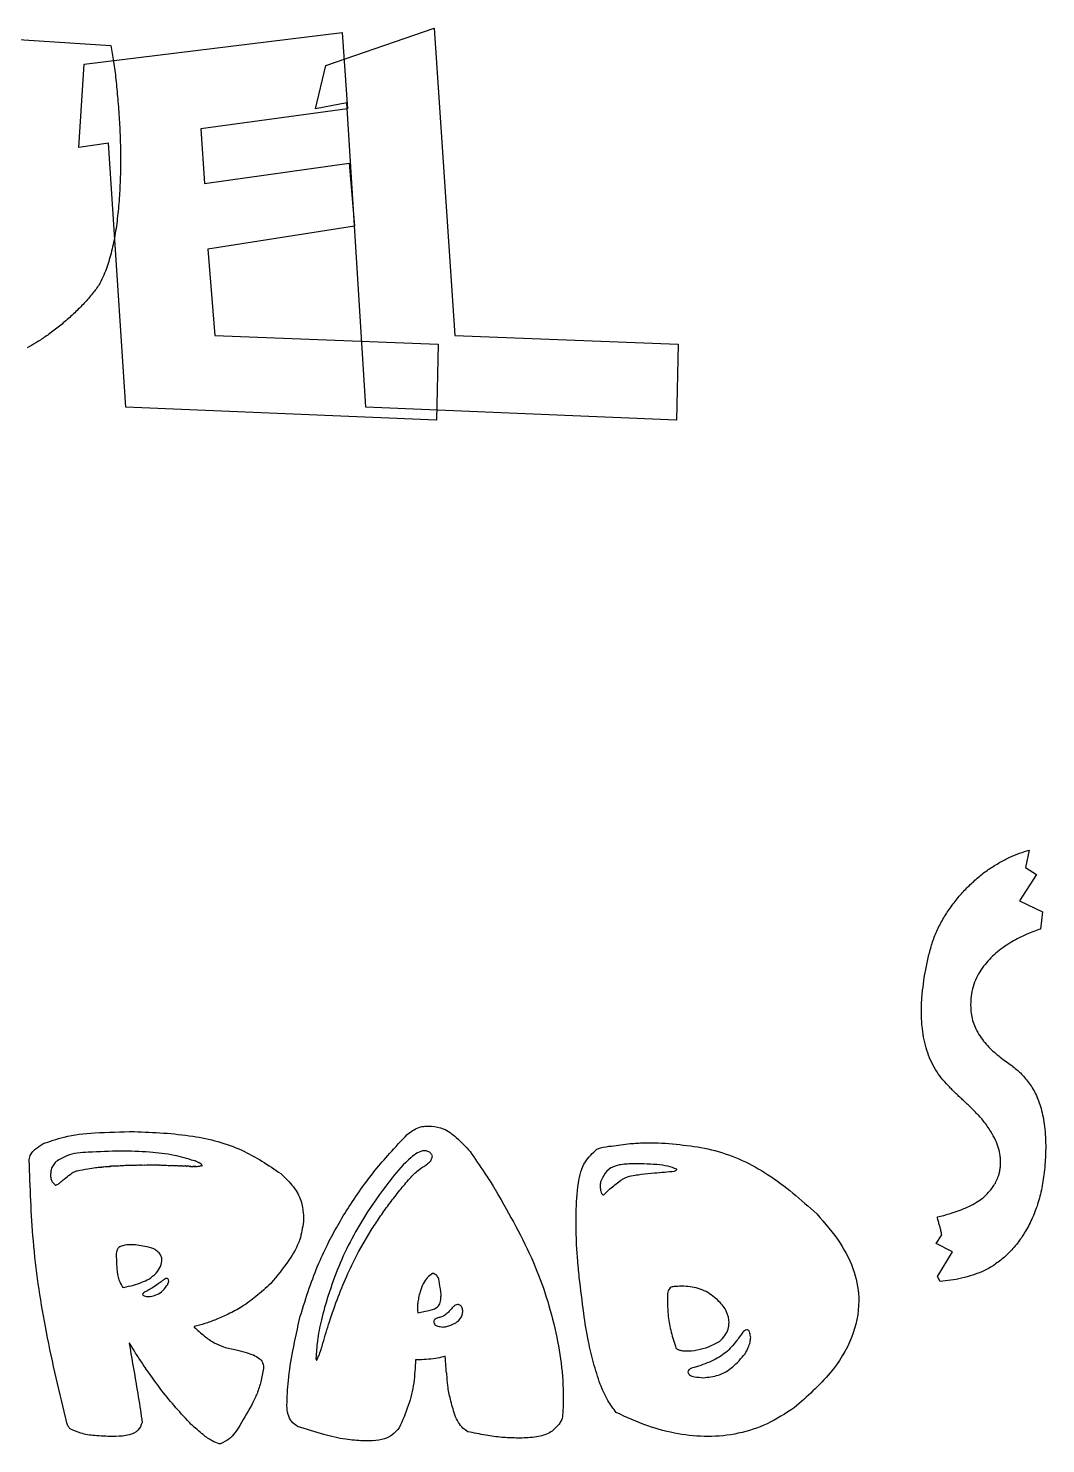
# Model space of a CAD drawing. Extents: x 2 to 748, y 2 to 398.
# Drawn here: x 546.6 to 610.7, y 202.2 to 291.4 of the extents above; entities that cross this region are included whole.
import ezdxf

# ---------------------------------------------------------------- set-up
doc = ezdxf.new("R2010")
doc.units = 0
doc.layers.add('Capa_1', color=7, linetype='CONTINUOUS')

msp = doc.modelspace()

# ---------------------------------------------------------------- linework, layer by layer
at = {"layer": 'Capa_1', "color": 7}
for p, q in [((550.077987, 289.179933), (566.345839, 291.180129)), ((565.325741, 289.091527), (572.144258, 291.445347)), ((566.345839, 291.180129), (566.681383, 286.373029)), ((572.144258, 291.445347), (573.459651, 272.073291)), ((544.628549, 290.815451), (551.769203, 290.36237)), ((549.742444, 283.930802), (550.077987, 289.179933)), ((564.668029, 286.373029), (565.325741, 289.091527)), ((566.641135, 286.737706), (564.668029, 286.373029)), ((567.849128, 267.542462), (566.641135, 286.737706)), ((566.681383, 286.373029), (557.446848, 285.113239)), ((557.446848, 285.113239), (557.661617, 281.665388)), ((551.621555, 284.207071), (549.742444, 283.930802)), ((552.708775, 267.542462), (551.621555, 284.207071)), ((557.661617, 281.665388), (566.788751, 282.936228)), ((566.788751, 282.936228), (567.124326, 278.95794)), ((567.124326, 278.95794), (557.889791, 277.510284)), ((557.889791, 277.510284), (558.319298, 272.073291)), ((558.319298, 272.073291), (572.399275, 271.531801)), ((558.319298, 272.073291), (558.319298, 272.073291)), ((572.399275, 271.531801), (572.291906, 266.735753)), ((573.459651, 272.073291), (587.539628, 271.531801)), ((573.459651, 272.073291), (573.459651, 272.073291)), ((587.539628, 271.531801), (587.432259, 266.735753)), ((572.291906, 266.735753), (552.708775, 267.542462)), ((587.432259, 266.735753), (567.849128, 267.542462)), ((609.680644, 239.5971), (609.445704, 238.508003)), ((609.445704, 238.508003), (610.150544, 238.075564)), ((610.150544, 238.075564), (609.068097, 236.409884)), ((609.068097, 236.409884), (610.51136, 235.721191)), ((610.51136, 235.721191), (610.385504, 234.63209)), ((602.925854, 228.513918), (602.925833, 228.513918)), ((553.242235, 221.855221), (553.242263, 221.855218)), ((571.670933, 222.20481), (571.991952, 222.20481)), ((571.670933, 222.204807), (571.670933, 222.20481)), ((585.743236, 221.150207), (586.287775, 221.150207)), ((585.743236, 221.150207), (585.743236, 221.150207)), ((546.621689, 220.03734), (546.621689, 220.08978)), ((551.654526, 219.658615), (551.67748, 219.658615)), ((551.67748, 219.658615), (551.72907, 219.687745)), ((551.780688, 219.687745), (551.780688, 219.658615)), ((551.780688, 219.658615), (551.82654, 219.687745)), ((552.772324, 219.734358), (552.772324, 219.711055)), ((552.772324, 219.711055), (552.818176, 219.734358)), ((552.818176, 219.734358), (553.339817, 219.734358)), ((553.368453, 219.763489), (553.414333, 219.734358)), ((553.44297, 219.763489), (553.488849, 219.734358)), ((553.488849, 219.734358), (553.54044, 219.763489)), ((553.54044, 219.763489), (553.54044, 219.734358)), ((553.54044, 219.734358), (553.59203, 219.763489)), ((553.614984, 219.734358), (553.666574, 219.763489)), ((553.74109, 219.734358), (553.861458, 219.763489)), ((553.884412, 219.734358), (554.010518, 219.763489)), ((554.010518, 219.763489), (554.70409, 219.763489)), ((554.732754, 219.734358), (554.778606, 219.763489)), ((554.881787, 219.734358), (554.881787, 219.763489)), ((554.881787, 219.763489), (554.927638, 219.734358)), ((554.927638, 219.734358), (555.053745, 219.734358)), ((555.598312, 219.711055), (555.598312, 219.734358)), ((555.598312, 219.734358), (555.649902, 219.711055)), ((555.649902, 219.711055), (555.896376, 219.711055)), ((556.217395, 219.687751), (556.217395, 219.711055)), ((556.217395, 219.711055), (556.268985, 219.687751)), ((556.268985, 219.687751), (556.366427, 219.687751)), ((556.538386, 219.658617), (556.589976, 219.687748)), ((556.589976, 219.687748), (556.687418, 219.687748)), ((556.687418, 219.687748), (556.739008, 219.658617)), ((556.739008, 219.658617), (556.739008, 219.687748)), ((556.739008, 219.687748), (556.790598, 219.658617)), ((556.790598, 219.658617), (556.962557, 219.658617)), ((556.985511, 219.687748), (557.037101, 219.658617)), ((557.014147, 220.037343), (557.014147, 220.014039)), ((557.037101, 219.658617), (557.060055, 219.658617)), ((557.088691, 219.687748), (557.134571, 219.658617)), ((585.370627, 219.8101), (584.453507, 219.8101)), ((547.963176, 219.180847), (547.963008, 219.180839)), ((547.963008, 219.180839), (547.963008, 219.081785)), ((587.451397, 219.460511), (587.451397, 219.483814)), ((582.619239, 218.376772), (582.619239, 218.376775)), ((582.791197, 217.869868), (582.842788, 217.869868)), ((563.903953, 216.611334), (563.903953, 216.180171)), ((581.105962, 215.801446), (581.105962, 216.710385)), ((567.377632, 214.269067), (568.248928, 215.731529)), ((603.823695, 214.788068), (604.167719, 215.348634)), ((604.839017, 214.259533), (603.823695, 214.788068)), ((552.101595, 214.164192), (552.101595, 214.16419)), ((603.907592, 212.721985), (604.839017, 214.259533)), ((604.067031, 212.40166), (603.907592, 212.721985)), ((553.763904, 211.600513), (553.763904, 211.600513)), ((587.778126, 212.101595), (587.726536, 212.101595)), ((571.09773, 210.738187), (571.09773, 210.586696)), ((571.09773, 210.738184), (571.09773, 210.738187)), ((586.860978, 211.291707), (586.860978, 211.16935)), ((586.860978, 211.291707), (586.860978, 211.291707)), ((571.09773, 210.586696), (571.126394, 210.411901)), ((572.123769, 209.852551), (572.123769, 209.829248)), ((572.123769, 209.852551), (572.123769, 209.852551)), ((557.013979, 209.5554), (557.013979, 209.526266)), ((591.916684, 209.351472), (591.865094, 209.351472)), ((552.944198, 208.518277), (552.921244, 208.518277)), ((552.921244, 208.518277), (552.921244, 208.494973)), ((564.700733, 207.539418), (564.723687, 207.434541)), ((564.700761, 207.539418), (564.700733, 207.539418)), ((564.723687, 207.434541), (564.752351, 207.434541)), ((571.195172, 207.463672), (570.977362, 207.463672)), ((588.150707, 206.682917), (588.150707, 206.682917)), ((562.866465, 204.562058), (562.866465, 204.585361)), ((552.078641, 202.621823), (551.855092, 202.621823)), ((558.670578, 202.16735), (558.596034, 202.16735)), ((568.071204, 202.342148), (567.675669, 202.342148)), ((577.695378, 202.522769), (577.322797, 202.522769))]:
    msp.add_line(p, q, dxfattribs=at)
for points, knots in [([(551.769203, 290.36237), (551.827424, 290.024689), (551.950003, 289.31373), (552.089878, 288.18526), (552.161336, 287.394434), (552.19871, 286.980823)], [0, 0, 0, 0, 1.027882, 2.16412, 3.409991, 3.409991, 3.409991, 3.409991]), ([(552.19871, 286.980823), (552.233739, 286.549613), (552.303601, 285.689593), (552.359643, 284.399566), (552.380743, 283.077429), (552.356729, 281.741208), (552.276417, 280.410263), (552.147023, 279.146239), (551.954265, 277.963457), (551.694298, 276.87324), (551.445917, 276.199392), (551.32626, 275.874767)], [0, 0, 0, 0, 1.297797, 2.588368, 3.872863, 5.264296, 6.596512, 7.87198, 9.074326, 10.190081, 11.227245, 11.227245, 11.227245, 11.227245]), ([(551.32626, 275.874767), (551.243961, 275.699816), (551.064318, 275.31793), (550.661417, 274.755935), (550.334619, 274.384252), (550.158545, 274.183995)], [0, 0, 0, 0, 0.579074, 1.264013, 2.064145, 2.064145, 2.064145, 2.064145]), ([(550.158545, 274.183995), (549.961542, 273.978612), (549.567586, 273.567899), (548.933918, 272.994054), (548.283108, 272.46453), (547.646495, 271.997427), (547.058642, 271.60332), (546.672776, 271.395761), (546.494255, 271.299734)], [0, 0, 0, 0, 0.853557, 1.706894, 2.562655, 3.369469, 4.075431, 4.683253, 4.683253, 4.683253, 4.683253]), ([(607.817835, 238.828323), (608.029081, 238.943609), (608.436921, 239.166183), (609.060176, 239.427987), (609.478511, 239.542007), (609.680644, 239.5971)], [0, 0, 0, 0, 0.721802, 1.393539, 2.021568, 2.021568, 2.021568, 2.021568]), ([(605.963402, 237.434919), (606.159722, 237.615594), (606.545742, 237.970852), (607.165766, 238.439137), (607.60251, 238.699807), (607.817835, 238.828323)], [0, 0, 0, 0, 0.800174, 1.573371, 2.325285, 2.325285, 2.325285, 2.325285]), ([(603.412505, 233.222669), (603.489327, 233.489838), (603.642832, 234.023693), (603.9791, 234.790465), (604.393216, 235.521672), (604.869744, 236.210715), (605.387782, 236.857308), (605.772746, 237.243603), (605.963402, 237.434919)], [0, 0, 0, 0, 0.833235, 1.664962, 2.504471, 3.35081, 4.176089, 4.985862, 4.985862, 4.985862, 4.985862]), ([(609.051326, 234.071524), (608.892267, 233.989305), (608.572539, 233.824033), (608.116834, 233.526646), (607.676431, 233.195945), (607.263104, 232.820449), (606.884444, 232.397348), (606.668394, 232.083862), (606.559158, 231.925361)], [0, 0, 0, 0, 0.536854, 1.079147, 1.630128, 2.187635, 2.751867, 3.328895, 3.328895, 3.328895, 3.328895]), ([(610.385504, 234.63209), (610.245986, 234.584463), (609.954257, 234.484876), (609.509483, 234.295818), (609.208192, 234.148319), (609.051326, 234.071524)], [0, 0, 0, 0, 0.442163, 0.924549, 1.44849, 1.44849, 1.44849, 1.44849]), ([(602.959396, 230.772195), (602.992105, 231.038928), (603.058522, 231.580538), (603.210953, 232.398463), (603.344618, 232.945061), (603.412505, 233.222669)], [0, 0, 0, 0, 0.806067, 1.636738, 2.494015, 2.494015, 2.494015, 2.494015]), ([(606.559158, 231.925361), (606.462789, 231.756803), (606.268536, 231.417034), (606.088354, 230.84548), (606.01479, 230.401996), (605.995496, 230.104951), (605.989859, 229.966098), (605.986196, 229.70594), (606.007073, 229.335586), (606.097045, 228.870588), (606.26723, 228.418803), (606.504423, 227.983461), (606.789808, 227.55525), (607.017428, 227.307094), (607.129808, 227.184575)], [0, 0, 0, 0, 0.581039, 1.171218, 1.786045, 1.925164, 2.064083, 2.202902, 2.705684, 3.173999, 3.617927, 4.148041, 4.658807, 5.156894, 5.156894, 5.156894, 5.156894]), ([(602.925833, 228.513918), (602.917394, 228.621243), (602.900437, 228.836897), (602.887092, 229.162746), (602.881703, 229.521173), (602.88977, 229.913565), (602.9143, 230.34106), (602.944267, 230.627555), (602.959396, 230.772195)], [0, 0, 0, 0, 0.322946, 0.648909, 0.978162, 1.398224, 1.826062, 2.2623, 2.2623, 2.2623, 2.2623]), ([(603.395754, 226.511899), (603.319442, 226.722327), (603.165187, 227.147684), (603.009109, 227.819416), (602.953878, 228.280145), (602.925854, 228.513918)], [0, 0, 0, 0, 0.67112, 1.356595, 2.062657, 2.062657, 2.062657, 2.062657]), ([(607.129808, 227.184575), (607.247457, 227.073666), (607.480123, 226.854329), (607.844037, 226.549138), (608.095963, 226.363512), (608.22063, 226.271654)], [0, 0, 0, 0, 0.485004, 0.959149, 1.423638, 1.423638, 1.423638, 1.423638]), ([(604.461409, 224.862233), (604.315645, 225.026594), (604.024964, 225.35436), (603.666102, 225.910193), (603.486173, 226.310655), (603.395754, 226.511899)], [0, 0, 0, 0, 0.658476, 1.31312, 1.974427, 1.974427, 1.974427, 1.974427]), ([(608.22063, 226.271654), (608.339659, 226.186502), (608.563919, 226.026069), (608.87053, 225.787173), (609.051175, 225.625968), (609.135263, 225.55093)], [0, 0, 0, 0, 0.439058, 0.827215, 1.165247, 1.165247, 1.165247, 1.165247]), ([(609.135263, 225.55093), (609.222489, 225.457887), (609.400883, 225.267595), (609.646903, 224.950787), (609.796912, 224.722706), (609.873686, 224.605974)], [0, 0, 0, 0, 0.382465, 0.782217, 1.201293, 1.201293, 1.201293, 1.201293]), ([(605.191437, 224.125491), (605.111903, 224.202315), (604.94948, 224.359204), (604.706251, 224.604996), (604.544103, 224.775352), (604.461409, 224.862233)], [0, 0, 0, 0, 0.331727, 0.677451, 1.037279, 1.037279, 1.037279, 1.037279]), ([(605.887901, 223.484842), (605.811194, 223.556087), (605.657445, 223.698887), (605.425284, 223.912435), (605.269499, 224.05437), (605.191437, 224.125491)], [0, 0, 0, 0, 0.314068, 0.629503, 0.94631, 0.94631, 0.94631, 0.94631]), ([(609.873686, 224.605974), (609.948083, 224.481165), (610.102802, 224.221604), (610.285446, 223.784682), (610.37889, 223.471565), (610.427504, 223.308667)], [0, 0, 0, 0, 0.435499, 0.905691, 1.415574, 1.415574, 1.415574, 1.415574]), ([(607.255643, 218.183495), (607.325547, 218.272996), (607.467845, 218.455185), (607.633315, 218.770161), (607.754434, 219.076181), (607.830165, 219.369983), (607.868491, 219.643865), (607.87858, 219.875788), (607.874681, 220.060466), (607.866098, 220.194037), (607.840915, 220.445058), (607.761382, 220.827913), (607.557775, 221.338485), (607.30264, 221.799414), (607.044384, 222.195987), (606.816204, 222.50763), (606.582315, 222.777641), (606.347956, 223.021078), (606.119291, 223.256704), (605.964631, 223.409191), (605.887901, 223.484842)], [0, 0, 0, 0, 0.340091, 0.692291, 1.062715, 1.325429, 1.600504, 1.890868, 2.020808, 2.154541, 2.29228, 2.777595, 3.321254, 3.934814, 4.355241, 4.740578, 5.092511, 5.42595, 5.754254, 6.077501, 6.077501, 6.077501, 6.077501]), ([(610.427504, 223.308667), (610.473096, 223.128965), (610.568312, 222.753671), (610.655647, 222.152984), (610.697481, 221.669102), (610.714421, 221.31977), (610.719942, 221.122198), (610.722807, 220.80417), (610.711917, 220.352331), (610.675702, 219.753959), (610.63378, 219.341866), (610.612069, 219.128447)], [0, 0, 0, 0, 0.555865, 1.160884, 1.818232, 2.012428, 2.210039, 2.41114, 2.966499, 3.56554, 4.209048, 4.209048, 4.209048, 4.209048]), ([(547.464293, 221.074463), (547.908708, 221.235067), (548.964241, 221.616517), (550.925634, 221.809341), (552.407367, 221.838686), (553.242235, 221.855221)], [0, 0, 0, 0, 1.413335, 3.356819, 5.865152, 5.865152, 5.865152, 5.865152]), ([(553.242263, 221.855218), (554.47706, 221.804205), (556.780426, 221.709047), (559.997582, 220.876878), (561.692409, 219.741186), (562.493856, 219.204142)], [0, 0, 0, 0, 3.707018, 6.914997, 9.792865, 9.792865, 9.792865, 9.792865]), ([(567.750185, 218.528262), (567.975496, 218.826842), (568.478604, 219.493555), (569.390039, 220.536561), (570.080463, 221.27384), (570.455749, 221.674593)], [0, 0, 0, 0, 1.12187, 2.505081, 4.15229, 4.15229, 4.15229, 4.15229]), ([(570.455749, 221.674593), (570.595646, 221.777735), (570.854062, 221.968257), (571.267238, 222.163799), (571.542796, 222.191791), (571.670933, 222.204807)], [0, 0, 0, 0, 0.521658, 0.963599, 1.347731, 1.347731, 1.347731, 1.347731]), ([(571.991952, 222.20481), (572.24473, 222.16176), (572.820854, 222.063642), (573.639942, 221.444524), (574.140242, 220.898659), (574.422349, 220.59086)], [0, 0, 0, 0, 0.760254, 1.732745, 2.990099, 2.990099, 2.990099, 2.990099]), ([(546.621689, 220.08978), (546.644038, 220.202152), (546.694984, 220.458321), (547.025057, 220.789678), (547.304725, 220.971005), (547.464293, 221.074463)], [0, 0, 0, 0, 0.337586, 0.769581, 1.343539, 1.343539, 1.343539, 1.343539]), ([(557.014147, 220.014039), (556.59603, 220.137897), (555.678769, 220.409615), (554.117306, 220.579458), (552.304877, 220.647459), (550.576511, 220.562669), (549.143446, 220.477391), (548.528257, 220.097984), (548.307121, 219.961602)], [0, 0, 0, 0, 1.305832, 2.864722, 4.695765, 6.731329, 8.10556, 8.87676, 8.87676, 8.87676, 8.87676]), ([(572.04357, 220.317012), (572.010809, 220.381758), (571.947656, 220.506566), (571.76083, 220.624297), (571.295678, 220.688682), (570.43103, 220.046281), (569.296464, 218.733277), (568.455813, 217.516841), (567.950836, 216.786131)], [0, 0, 0, 0, 0.214143, 0.412799, 0.634253, 1.584134, 3.34149, 5.985192, 5.985192, 5.985192, 5.985192]), ([(574.422349, 220.59086), (574.723558, 220.141291), (575.209094, 219.416606), (575.773914, 218.597352), (575.996324, 218.202923), (576.055994, 218.097102)], [0, 0, 0, 0, 1.623877, 2.617614, 2.981973, 2.981973, 2.981973, 2.981973]), ([(581.105962, 216.710385), (581.129727, 217.340156), (581.171137, 218.437495), (581.525675, 219.925992), (582.149237, 220.496072), (582.418617, 220.742348)], [0, 0, 0, 0, 1.903751, 3.317171, 4.39217, 4.39217, 4.39217, 4.39217]), ([(582.418617, 220.742348), (582.495391, 220.772061), (582.791981, 220.886847), (583.50297, 220.955552), (584.120164, 221.04314), (584.505097, 221.097767)], [0, 0, 0, 0, 0.246415, 0.951927, 2.121193, 2.121193, 2.121193, 2.121193]), ([(584.505097, 221.097767), (584.659614, 221.108064), (584.951521, 221.127518), (585.364337, 221.146126), (585.622633, 221.148908), (585.743236, 221.150207)], [0, 0, 0, 0, 0.46458, 0.877663, 1.23947, 1.23947, 1.23947, 1.23947]), ([(586.287775, 221.150207), (587.491083, 221.053517), (589.914421, 220.858794), (593.389906, 219.248829), (595.289038, 217.54945), (596.278819, 216.663774)], [0, 0, 0, 0, 3.600669, 7.251378, 11.224983, 11.224983, 11.224983, 11.224983]), ([(548.903054, 203.833743), (548.451613, 205.734436), (547.579951, 209.404371), (546.785982, 214.826915), (546.675169, 218.341287), (546.621689, 220.03734)], [0, 0, 0, 0, 5.859722, 11.314192, 16.401897, 16.401897, 16.401897, 16.401897]), ([(548.307121, 219.961602), (548.239408, 219.881283), (548.11048, 219.728353), (547.98639, 219.458468), (547.970811, 219.272152), (547.963176, 219.180847)], [0, 0, 0, 0, 0.314576, 0.598962, 0.872257, 0.872257, 0.872257, 0.872257]), ([(549.648244, 219.384767), (549.868648, 219.427728), (550.252841, 219.502615), (550.746732, 219.588205), (551.029426, 219.604932), (551.147599, 219.613007), (551.161043, 219.62079), (551.157926, 219.639488), (551.17491, 219.633556), (551.183452, 219.625002), (551.184113, 219.616601), (551.184475, 219.612002)], [0, 0, 0, 0, 0.673678, 1.174312, 1.50328, 1.519414, 1.531728, 1.545061, 1.558073, 1.568976, 1.582172, 1.582172, 1.582172, 1.582172]), ([(551.184475, 219.612002), (551.230629, 219.621444), (551.328232, 219.641414), (551.485664, 219.655817), (551.596334, 219.65765), (551.654526, 219.658615)], [0, 0, 0, 0, 0.14125, 0.298702, 0.47329, 0.47329, 0.47329, 0.47329]), ([(551.72907, 219.687745), (551.729399, 219.682117), (551.729976, 219.67224), (551.737835, 219.660998), (551.756837, 219.654217), (551.751918, 219.675835), (551.765214, 219.686313), (551.775236, 219.687241), (551.780688, 219.687745)], [0, 0, 0, 0, 0.016384, 0.028746, 0.041903, 0.058397, 0.07202, 0.08827, 0.08827, 0.08827, 0.08827]), ([(551.82654, 219.687745), (551.972811, 219.692741), (552.224229, 219.701326), (552.539743, 219.714143), (552.708448, 219.728807), (552.772324, 219.734358)], [0, 0, 0, 0, 0.439095, 0.75474, 0.947071, 0.947071, 0.947071, 0.947071]), ([(553.339817, 219.734358), (553.345375, 219.734734), (553.355593, 219.735425), (553.367451, 219.74757), (553.368099, 219.757855), (553.368453, 219.763489)], [0, 0, 0, 0, 0.016235, 0.029851, 0.046345, 0.046345, 0.046345, 0.046345]), ([(553.414333, 219.734358), (553.419891, 219.734734), (553.430109, 219.735425), (553.441967, 219.74757), (553.442615, 219.757855), (553.44297, 219.763489)], [0, 0, 0, 0, 0.016235, 0.029851, 0.046345, 0.046345, 0.046345, 0.046345]), ([(553.59203, 219.763489), (553.59658, 219.763002), (553.605405, 219.762056), (553.614353, 219.749543), (553.614755, 219.739871), (553.614984, 219.734358)], [0, 0, 0, 0, 0.013157, 0.025519, 0.041903, 0.041903, 0.041903, 0.041903]), ([(553.666574, 219.763489), (553.672795, 219.762646), (553.68786, 219.760604), (553.712676, 219.749635), (553.730791, 219.739896), (553.74109, 219.734358)], [0, 0, 0, 0, 0.018763, 0.045432, 0.080576, 0.080576, 0.080576, 0.080576]), ([(553.861458, 219.763489), (553.866008, 219.763002), (553.874833, 219.762056), (553.883781, 219.749543), (553.884183, 219.739871), (553.884412, 219.734358)], [0, 0, 0, 0, 0.013157, 0.025519, 0.041903, 0.041903, 0.041903, 0.041903]), ([(554.70409, 219.763489), (554.709652, 219.763114), (554.719878, 219.762424), (554.731749, 219.750282), (554.732399, 219.739993), (554.732754, 219.734358)], [0, 0, 0, 0, 0.01625, 0.029873, 0.046367, 0.046367, 0.046367, 0.046367]), ([(554.778606, 219.763489), (554.789026, 219.757664), (554.809869, 219.746011), (554.845139, 219.736175), (554.869422, 219.734971), (554.881787, 219.734358)], [0, 0, 0, 0, 0.035731, 0.071469, 0.108542, 0.108542, 0.108542, 0.108542]), ([(555.053745, 219.734358), (555.099399, 219.733712), (555.205614, 219.732207), (555.387147, 219.723625), (555.522957, 219.715541), (555.598312, 219.711055)], [0, 0, 0, 0, 0.13697, 0.318659, 0.545128, 0.545128, 0.545128, 0.545128]), ([(555.896376, 219.711055), (555.917408, 219.710459), (555.963412, 219.709157), (556.038013, 219.700771), (556.0913, 219.692301), (556.119925, 219.687751)], [0, 0, 0, 0, 0.063099, 0.138019, 0.224975, 0.224975, 0.224975, 0.224975]), ([(556.119925, 219.687751), (556.129657, 219.692596), (556.147442, 219.70145), (556.169327, 219.706311), (556.197692, 219.717853), (556.194665, 219.697622), (556.20492, 219.688798), (556.212999, 219.68812), (556.217395, 219.687751)], [0, 0, 0, 0, 0.031447, 0.057472, 0.07865, 0.091845, 0.102749, 0.115761, 0.115761, 0.115761, 0.115761]), ([(556.366427, 219.687751), (556.37856, 219.688225), (556.401825, 219.689135), (556.43508, 219.696675), (556.454468, 219.706359), (556.463869, 219.711055)], [0, 0, 0, 0, 0.036399, 0.069795, 0.101239, 0.101239, 0.101239, 0.101239]), ([(556.463869, 219.711055), (556.477622, 219.706176), (556.500771, 219.697964), (556.530779, 219.681912), (556.5362, 219.665311), (556.538386, 219.658617)], [0, 0, 0, 0, 0.044449, 0.074821, 0.09534, 0.09534, 0.09534, 0.09534]), ([(556.962557, 219.658617), (556.967106, 219.659105), (556.975931, 219.66005), (556.98488, 219.672564), (556.985282, 219.682236), (556.985511, 219.687748)], [0, 0, 0, 0, 0.013157, 0.025519, 0.041903, 0.041903, 0.041903, 0.041903]), ([(557.306529, 219.914986), (557.306282, 219.909429), (557.305848, 219.89968), (557.2971, 219.887647), (557.272347, 219.881952), (557.245242, 219.942597), (557.141168, 219.968305), (557.062599, 220.011008), (557.014147, 220.037343)], [0, 0, 0, 0, 0.016384, 0.028746, 0.041903, 0.084128, 0.18716, 0.352919, 0.352919, 0.352919, 0.352919]), ([(557.060055, 219.658617), (557.065612, 219.658993), (557.075831, 219.659684), (557.087688, 219.671829), (557.088336, 219.682114), (557.088691, 219.687748)], [0, 0, 0, 0, 0.016235, 0.029851, 0.046345, 0.046345, 0.046345, 0.046345]), ([(557.134571, 219.658617), (557.177884, 219.659667), (557.257305, 219.661592), (557.366267, 219.676596), (557.427817, 219.700348), (557.455561, 219.711055)], [0, 0, 0, 0, 0.13005, 0.238465, 0.327444, 0.327444, 0.327444, 0.327444]), ([(557.455561, 219.711055), (557.466045, 219.706487), (557.484604, 219.698402), (557.507952, 219.690902), (557.553965, 219.680844), (557.486419, 219.782267), (557.424876, 219.835493), (557.350091, 219.885726), (557.306529, 219.914986)], [0, 0, 0, 0, 0.033787, 0.059812, 0.078462, 0.150573, 0.256828, 0.405065, 0.405065, 0.405065, 0.405065]), ([(569.985726, 218.14954), (570.191723, 218.400917), (570.557817, 218.847659), (571.090522, 219.40244), (571.462364, 219.635817), (571.619371, 219.734358)], [0, 0, 0, 0, 0.976207, 1.734893, 2.289358, 2.289358, 2.289358, 2.289358]), ([(571.619371, 219.734358), (571.700559, 219.795222), (571.845615, 219.903966), (572.009363, 220.103251), (572.032887, 220.250255), (572.04357, 220.317012)], [0, 0, 0, 0, 0.305384, 0.545622, 0.745477, 0.745477, 0.745477, 0.745477]), ([(584.453507, 219.8101), (584.173624, 219.794777), (583.666597, 219.767019), (582.982607, 219.402738), (582.789467, 218.985546), (582.693755, 218.778804)], [0, 0, 0, 0, 0.83775, 1.517644, 2.18556, 2.18556, 2.18556, 2.18556]), ([(587.451397, 219.483814), (587.26898, 219.550391), (586.866208, 219.697392), (586.161261, 219.79151), (585.649016, 219.803554), (585.370627, 219.8101)], [0, 0, 0, 0, 0.581194, 1.28326, 2.119024, 2.119024, 2.119024, 2.119024]), ([(547.963008, 219.081785), (547.969029, 218.998591), (547.980585, 218.838895), (548.095181, 218.619217), (548.220216, 218.524277), (548.284027, 218.475825)], [0, 0, 0, 0, 0.248581, 0.477161, 0.715403, 0.715403, 0.715403, 0.715403]), ([(548.284027, 218.475825), (548.318392, 218.488708), (548.422047, 218.527568), (548.597314, 218.668789), (548.741575, 218.784672), (548.828566, 218.854551)], [0, 0, 0, 0, 0.109657, 0.330754, 0.666597, 0.666597, 0.666597, 0.666597]), ([(548.828566, 218.854551), (548.94751, 218.953412), (549.149507, 219.121305), (549.416557, 219.323194), (549.585171, 219.368005), (549.648244, 219.384767)], [0, 0, 0, 0, 0.466023, 0.791429, 0.985897, 0.985897, 0.985897, 0.985897]), ([(562.493856, 219.204142), (562.768618, 218.93642), (563.278383, 218.439714), (563.80299, 217.542227), (563.871311, 216.912292), (563.903953, 216.611334)], [0, 0, 0, 0, 1.150258, 2.134073, 3.034096, 3.034096, 3.034096, 3.034096]), ([(582.693755, 218.778804), (582.678685, 218.740131), (582.647088, 218.659047), (582.623645, 218.522889), (582.620757, 218.427119), (582.619239, 218.376772)], [0, 0, 0, 0, 0.124276, 0.260569, 0.411639, 0.411639, 0.411639, 0.411639]), ([(583.163778, 218.172846), (583.370133, 218.350775), (583.736377, 218.666567), (584.29391, 219.020729), (584.665461, 219.079629), (584.826088, 219.105092)], [0, 0, 0, 0, 0.819915, 1.455206, 1.939001, 1.939001, 1.939001, 1.939001]), ([(584.826088, 219.105092), (584.955884, 219.125768), (585.35884, 219.189957), (586.186359, 219.259466), (586.8821, 219.319419), (587.302365, 219.355633)], [0, 0, 0, 0, 0.394214, 1.223854, 2.489544, 2.489544, 2.489544, 2.489544]), ([(587.302365, 219.355633), (587.329724, 219.368582), (587.375145, 219.390079), (587.433119, 219.420728), (587.446565, 219.449994), (587.451397, 219.460511)], [0, 0, 0, 0, 0.092012, 0.152757, 0.186832, 0.186832, 0.186832, 0.186832]), ([(610.612069, 219.128447), (610.556897, 218.763149), (610.449404, 218.051431), (610.154389, 217.035615), (609.7658, 216.109608), (609.292058, 215.282037), (608.75532, 214.54765), (608.329043, 214.139462), (608.119921, 213.939213)], [0, 0, 0, 0, 1.107334, 2.157443, 3.163899, 4.112881, 5.013361, 5.880535, 5.880535, 5.880535, 5.880535]), ([(565.520411, 214.921635), (565.727068, 215.309611), (566.155264, 216.113499), (566.903604, 217.315346), (567.46173, 218.114986), (567.750185, 218.528262)], [0, 0, 0, 0, 1.318479, 2.731893, 4.243766, 4.243766, 4.243766, 4.243766]), ([(568.248928, 215.731529), (568.422337, 215.99949), (568.775483, 216.545191), (569.356056, 217.351255), (569.773328, 217.880265), (569.985726, 218.14954)], [0, 0, 0, 0, 0.95743, 1.949803, 2.978625, 2.978625, 2.978625, 2.978625]), ([(576.055994, 218.097102), (576.898934, 216.62281), (578.514387, 213.797403), (579.940751, 209.281359), (580.351915, 206.01764), (580.27861, 204.18528), (580.230578, 203.693017), (580.084064, 203.482611), (580.028333, 203.402577)], [0, 0, 0, 0, 5.080283, 9.736106, 14.132638, 14.810472, 15.281352, 15.570419, 15.570419, 15.570419, 15.570419]), ([(582.619239, 218.376775), (582.63474, 218.284886), (582.659928, 218.135576), (582.691838, 217.93929), (582.766538, 217.887097), (582.791197, 217.869868)], [0, 0, 0, 0, 0.28553, 0.463957, 0.551881, 0.551881, 0.551881, 0.551881]), ([(582.842788, 217.869868), (582.859191, 217.880756), (582.916527, 217.918815), (583.018476, 218.026677), (583.108386, 218.117123), (583.163778, 218.172846)], [0, 0, 0, 0, 0.058961, 0.206093, 0.442211, 0.442211, 0.442211, 0.442211]), ([(606.676658, 217.606911), (606.737585, 217.655666), (606.869448, 217.761185), (607.06121, 217.956234), (607.187936, 218.104356), (607.255643, 218.183495)], [0, 0, 0, 0, 0.233935, 0.506306, 0.818771, 0.818771, 0.818771, 0.818771]), ([(605.258562, 216.87017), (605.427909, 216.937345), (605.762361, 217.070015), (606.237857, 217.31599), (606.531288, 217.510532), (606.676658, 217.606911)], [0, 0, 0, 0, 0.546367, 1.079053, 1.602058, 1.602058, 1.602058, 1.602058]), ([(563.903953, 216.180171), (563.849241, 215.794023), (563.7252, 214.918566), (562.947958, 213.603365), (562.240803, 212.751706), (561.846137, 212.276392)], [0, 0, 0, 0, 1.160857, 2.631839, 4.489648, 4.489648, 4.489648, 4.489648]), ([(567.950836, 216.786131), (567.611009, 216.228198), (566.934502, 215.117494), (566.101983, 213.352768), (565.6798, 212.129946), (565.468848, 211.518941)], [0, 0, 0, 0, 1.959023, 3.899915, 5.838232, 5.838232, 5.838232, 5.838232]), ([(596.278819, 216.663774), (596.799939, 216.069339), (597.769354, 214.963538), (598.707521, 213.076564), (599.065925, 211.003347), (598.581894, 208.728556), (597.116077, 206.401288), (595.662106, 205.1322), (594.868722, 204.439701)], [0, 0, 0, 0, 2.364347, 4.398285, 6.236731, 8.574471, 11.195002, 14.342331, 14.342331, 14.342331, 14.342331]), ([(603.890821, 216.469766), (604.028815, 216.502349), (604.320945, 216.571326), (604.776819, 216.706725), (605.092669, 216.813886), (605.258562, 216.87017)], [0, 0, 0, 0, 0.425302, 0.900351, 1.425889, 1.425889, 1.425889, 1.425889]), ([(604.167719, 215.348634), (604.159887, 215.390797), (604.144389, 215.474233), (604.117062, 215.597287), (604.083258, 215.712767), (604.059476, 215.827412), (604.028452, 215.939597), (603.989303, 216.055382), (603.956538, 216.182316), (603.92266, 216.321067), (603.901757, 216.418692), (603.890821, 216.469766)], [0, 0, 0, 0, 0.128653, 0.254589, 0.377961, 0.489394, 0.605653, 0.726908, 0.855919, 0.998726, 1.155409, 1.155409, 1.155409, 1.155409]), ([(581.306585, 212.655118), (581.267383, 213.058027), (581.194259, 213.809587), (581.122234, 214.858828), (581.111075, 215.505284), (581.105962, 215.801446)], [0, 0, 0, 0, 1.214454, 2.26536, 3.153863, 3.153863, 3.153863, 3.153863]), ([(554.480401, 214.467171), (554.290116, 214.516157), (553.940195, 214.606237), (553.452234, 214.69378), (552.980954, 214.728723), (552.561899, 214.700788), (552.163676, 214.512198), (552.121607, 214.276372), (552.101595, 214.164192)], [0, 0, 0, 0, 0.589244, 1.083579, 1.486431, 1.99964, 2.356711, 2.680666, 2.680666, 2.680666, 2.680666]), ([(554.159411, 212.550243), (554.320548, 212.666285), (554.618715, 212.881008), (554.908871, 213.326799), (555.010858, 213.730325), (554.933674, 214.053942), (554.74553, 214.275907), (554.575988, 214.398215), (554.480401, 214.467171)], [0, 0, 0, 0, 0.590631, 1.092901, 1.568474, 1.790434, 2.064202, 2.418046, 2.418046, 2.418046, 2.418046]), ([(563.709069, 210.207968), (563.893098, 210.800586), (564.24353, 211.929061), (564.839431, 213.507922), (565.301712, 214.467616), (565.520411, 214.921635)], [0, 0, 0, 0, 1.861541, 3.54478, 5.056069, 5.056069, 5.056069, 5.056069]), ([(565.543365, 209.858379), (565.725754, 210.386189), (566.081513, 211.415704), (566.690381, 212.890363), (567.152426, 213.817277), (567.377632, 214.269067)], [0, 0, 0, 0, 1.675147, 3.267445, 4.781542, 4.781542, 4.781542, 4.781542]), ([(552.101595, 214.16419), (552.110076, 213.845028), (552.124886, 213.287687), (552.217368, 212.553769), (552.415603, 212.196172), (552.497101, 212.049158)], [0, 0, 0, 0, 0.961089, 1.678321, 2.179043, 2.179043, 2.179043, 2.179043]), ([(608.119921, 213.939213), (607.912372, 213.770175), (607.506671, 213.439753), (606.833643, 213.052201), (606.357633, 212.884689), (606.122841, 212.802064)], [0, 0, 0, 0, 0.802376, 1.568422, 2.314058, 2.314058, 2.314058, 2.314058]), ([(552.571618, 212.025854), (552.778085, 212.071326), (553.165993, 212.156759), (553.70094, 212.326191), (554.013727, 212.479048), (554.159411, 212.550243)], [0, 0, 0, 0, 0.634267, 1.191649, 1.67758, 1.67758, 1.67758, 1.67758]), ([(555.408998, 212.357964), (555.411003, 212.403792), (555.414328, 212.479806), (555.369778, 212.585106), (555.26348, 212.608619), (555.142901, 212.534391), (554.968137, 212.417513), (554.831361, 212.307206), (554.749802, 212.241431)], [0, 0, 0, 0, 0.138075, 0.229022, 0.312619, 0.426227, 0.638216, 0.951331, 0.951331, 0.951331, 0.951331]), ([(572.043542, 212.905656), (571.930744, 212.821981), (571.692588, 212.645313), (571.438138, 212.233552), (571.276748, 211.798113), (571.173711, 211.388112), (571.110784, 211.051256), (571.101888, 210.837896), (571.09773, 210.738184)], [0, 0, 0, 0, 0.418109, 0.882777, 1.423679, 1.809246, 2.150097, 2.449156, 2.449156, 2.449156, 2.449156]), ([(572.16391, 212.882353), (572.153653, 212.887108), (572.13099, 212.897614), (572.089846, 212.904351), (572.05989, 212.905195), (572.043542, 212.905656)], [0, 0, 0, 0, 0.033793, 0.074661, 0.12376, 0.12376, 0.12376, 0.12376]), ([(572.588081, 211.571382), (572.558821, 211.808358), (572.511258, 212.193575), (572.437639, 212.711164), (572.233744, 212.838679), (572.16391, 212.882353)], [0, 0, 0, 0, 0.734229, 1.193524, 1.432771, 1.432771, 1.432771, 1.432771]), ([(582.195068, 207.259743), (582.085994, 207.707002), (581.832917, 208.744744), (581.557387, 210.549905), (581.396054, 211.904117), (581.306585, 212.655118)], [0, 0, 0, 0, 1.380576, 3.203256, 5.4725, 5.4725, 5.4725, 5.4725]), ([(606.122841, 212.802064), (605.889782, 212.733831), (605.433329, 212.600195), (604.745498, 212.464098), (604.290343, 212.422211), (604.067031, 212.40166)], [0, 0, 0, 0, 0.728352, 1.426499, 2.098961, 2.098961, 2.098961, 2.098961]), ([(552.497101, 212.049158), (552.510507, 212.048589), (552.532324, 212.047663), (552.562947, 212.043657), (552.56927, 212.030674), (552.571618, 212.025854)], [0, 0, 0, 0, 0.041479, 0.067504, 0.082871, 0.082871, 0.082871, 0.082871]), ([(553.763904, 211.600513), (553.768402, 211.577822), (553.779603, 211.521317), (553.892622, 211.482889), (553.997472, 211.460422), (554.102351, 211.45506), (554.176916, 211.454253), (554.370267, 211.47101), (554.683718, 211.552678), (555.073531, 211.821373), (555.255639, 212.081118), (555.351697, 212.218127)], [0, 0, 0, 0, 0.065624, 0.163421, 0.317468, 0.401067, 0.475593, 0.541408, 0.982791, 1.429708, 1.928601, 1.928601, 1.928601, 1.928601]), ([(553.855608, 211.70539), (553.840174, 211.691376), (553.813306, 211.666977), (553.780483, 211.632944), (553.768656, 211.609808), (553.763904, 211.600513)], [0, 0, 0, 0, 0.062678, 0.109117, 0.140306, 0.140306, 0.140306, 0.140306]), ([(554.749802, 212.241431), (554.629631, 212.16313), (554.412414, 212.021596), (554.115683, 211.839858), (553.934182, 211.746016), (553.855608, 211.70539)], [0, 0, 0, 0, 0.430327, 0.777845, 1.043144, 1.043144, 1.043144, 1.043144]), ([(555.351697, 212.218127), (555.353725, 212.225064), (555.360469, 212.248128), (555.381187, 212.294223), (555.398448, 212.333783), (555.408998, 212.357964)], [0, 0, 0, 0, 0.021666, 0.07204, 0.151234, 0.151234, 0.151234, 0.151234]), ([(561.846137, 212.276392), (561.538826, 211.995277), (560.960471, 211.466223), (560.069381, 210.802556), (559.456037, 210.484747), (559.169265, 210.336155)], [0, 0, 0, 0, 1.249484, 2.351511, 3.319226, 3.319226, 3.319226, 3.319226]), ([(586.95842, 211.87436), (586.941288, 211.853486), (586.881832, 211.781039), (586.880873, 211.568348), (586.868608, 211.397807), (586.860978, 211.291707)], [0, 0, 0, 0, 0.079706, 0.276621, 0.600844, 0.600844, 0.600844, 0.600844]), ([(587.726536, 212.101595), (587.588385, 212.095571), (587.363945, 212.085784), (587.050734, 212.050754), (586.983023, 211.921371), (586.95842, 211.87436)], [0, 0, 0, 0, 0.427477, 0.694485, 0.846869, 0.846869, 0.846869, 0.846869]), ([(589.314329, 211.769482), (589.14779, 211.83567), (588.818811, 211.966416), (588.30026, 212.079585), (587.95185, 212.094272), (587.778126, 212.101595)], [0, 0, 0, 0, 0.53712, 1.061017, 1.582026, 1.582026, 1.582026, 1.582026]), ([(590.156933, 208.623155), (590.274341, 208.743413), (590.494983, 208.96941), (590.70588, 209.379906), (590.790259, 209.901505), (590.624037, 210.548376), (590.094697, 211.227236), (589.593049, 211.575811), (589.314329, 211.769482)], [0, 0, 0, 0, 0.502131, 0.943638, 1.360034, 2.062752, 2.87416, 3.888639, 3.888639, 3.888639, 3.888639]), ([(565.468848, 211.518941), (565.319534, 211.005966), (565.044391, 210.060705), (564.764966, 208.730049), (564.720725, 207.909634), (564.700761, 207.539418)], [0, 0, 0, 0, 1.603159, 2.954149, 4.065121, 4.065121, 4.065121, 4.065121]), ([(571.126394, 210.411901), (571.382783, 210.467298), (571.804317, 210.558377), (572.368059, 210.719959), (572.491415, 210.972272), (572.536491, 211.064472)], [0, 0, 0, 0, 0.804086, 1.322011, 1.620257, 1.620257, 1.620257, 1.620257]), ([(573.516678, 209.794287), (573.6017, 209.859939), (573.758556, 209.981061), (573.918872, 210.222072), (573.963799, 210.483623), (573.941608, 210.71849), (573.825952, 210.91027), (573.641838, 210.95895), (573.468384, 210.903755), (573.30861, 210.770671), (573.152715, 210.574507), (572.9735, 210.366894), (572.747903, 210.21006), (572.50736, 210.132725), (572.30532, 210.081639), (572.148709, 209.988777), (572.13139, 209.894181), (572.123769, 209.852551)], [0, 0, 0, 0, 0.321122, 0.592433, 0.84443, 1.102626, 1.289687, 1.475219, 1.62281, 1.821932, 2.088303, 2.375529, 2.641316, 2.900862, 3.124182, 3.27948, 3.401538, 3.401538, 3.401538, 3.401538]), ([(572.536491, 211.064472), (572.546553, 211.129779), (572.565235, 211.251038), (572.58384, 211.420181), (572.586755, 211.524086), (572.588081, 211.571382)], [0, 0, 0, 0, 0.198243, 0.368086, 0.509981, 0.509981, 0.509981, 0.509981]), ([(586.860978, 211.16935), (586.873329, 210.844313), (586.898462, 210.182902), (587.085796, 209.182565), (587.29735, 208.527176), (587.405545, 208.191989)], [0, 0, 0, 0, 0.974911, 1.983828, 3.039964, 3.039964, 3.039964, 3.039964]), ([(559.169265, 210.336155), (558.914161, 210.221267), (558.426803, 210.001782), (557.707634, 209.736155), (557.237513, 209.613649), (557.013979, 209.5554)], [0, 0, 0, 0, 0.83929, 1.603404, 2.296084, 2.296084, 2.296084, 2.296084]), ([(562.866465, 204.585361), (562.888229, 205.109518), (562.936218, 206.265285), (563.241299, 208.143373), (563.544969, 209.48368), (563.709069, 210.207968)], [0, 0, 0, 0, 1.572717, 3.467848, 5.696051, 5.696051, 5.696051, 5.696051]), ([(564.752351, 207.434541), (564.794939, 207.523758), (564.959679, 207.868879), (565.186028, 208.692685), (565.406167, 209.410818), (565.543365, 209.858379)], [0, 0, 0, 0, 0.296301, 1.146183, 2.552, 2.552, 2.552, 2.552]), ([(572.123769, 209.829248), (572.139721, 209.777271), (572.17777, 209.653294), (572.417485, 209.565086), (572.592199, 209.540821), (572.697, 209.526266)], [0, 0, 0, 0, 0.15602, 0.372146, 0.696129, 0.696129, 0.696129, 0.696129]), ([(557.013979, 209.526266), (557.225243, 209.332329), (557.62012, 208.969836), (558.240029, 208.532817), (558.670794, 208.351903), (558.871201, 208.267736)], [0, 0, 0, 0, 0.86044, 1.608264, 2.258858, 2.258858, 2.258858, 2.258858]), ([(572.697, 209.526266), (572.776348, 209.533163), (572.951472, 209.548385), (573.227071, 209.646825), (573.414542, 209.742281), (573.516678, 209.794287)], [0, 0, 0, 0, 0.238157, 0.525619, 0.869672, 0.869672, 0.869672, 0.869672]), ([(591.865094, 209.351472), (591.814823, 209.332032), (591.677327, 209.278864), (591.501105, 209.045001), (591.373688, 208.857461), (591.297629, 208.745512)], [0, 0, 0, 0, 0.159487, 0.436215, 0.846044, 0.846044, 0.846044, 0.846044]), ([(592.117307, 208.873696), (592.101097, 208.960384), (592.074541, 209.102398), (592.028365, 209.292949), (591.946188, 209.336011), (591.916684, 209.351472)], [0, 0, 0, 0, 0.270643, 0.443373, 0.540126, 0.540126, 0.540126, 0.540126]), ([(552.921244, 208.494973), (553.06523, 207.647097), (553.303345, 206.24493), (553.587387, 204.58206), (553.703728, 203.763513), (553.74095, 203.501631)], [0, 0, 0, 0, 2.580109, 4.266835, 5.060355, 5.060355, 5.060355, 5.060355]), ([(554.182337, 206.607173), (554.016433, 206.846336), (553.706319, 207.293388), (553.290509, 207.929021), (553.053248, 208.332727), (552.944198, 208.518277)], [0, 0, 0, 0, 0.873226, 1.632268, 2.277862, 2.277862, 2.277862, 2.277862]), ([(558.871201, 208.267736), (559.13999, 208.205399), (559.619964, 208.094086), (560.250862, 207.933085), (560.606965, 207.816002), (560.757059, 207.766653)], [0, 0, 0, 0, 0.827847, 1.478277, 1.952166, 1.952166, 1.952166, 1.952166]), ([(587.405545, 208.191989), (587.461018, 208.1566), (587.577063, 208.082569), (587.791347, 208.027855), (588.183221, 208.004076), (588.750835, 208.066559), (589.474831, 208.266927), (589.925325, 208.502197), (590.156933, 208.623155)], [0, 0, 0, 0, 0.196368, 0.410788, 0.653593, 1.372624, 2.111544, 2.893413, 2.893413, 2.893413, 2.893413]), ([(591.297629, 208.745512), (591.092756, 208.489257), (590.669703, 207.960105), (589.759049, 207.376204), (589.062664, 207.135958), (588.695246, 207.009202)], [0, 0, 0, 0, 0.979217, 2.022032, 3.186733, 3.186733, 3.186733, 3.186733]), ([(591.767652, 207.842397), (591.835626, 207.968599), (591.960947, 208.201272), (592.089078, 208.548697), (592.108446, 208.771682), (592.117307, 208.873696)], [0, 0, 0, 0, 0.430252, 0.793239, 1.099342, 1.099342, 1.099342, 1.099342]), ([(560.757059, 207.766653), (560.87994, 207.700351), (561.099702, 207.581775), (561.351783, 207.31702), (561.383951, 207.107486), (561.39904, 207.009202)], [0, 0, 0, 0, 0.419792, 0.750762, 1.043156, 1.043156, 1.043156, 1.043156]), ([(570.977362, 207.463672), (570.954897, 206.976891), (570.90982, 206.000129), (570.560691, 204.549153), (570.160255, 203.637795), (569.957062, 203.175343)], [0, 0, 0, 0, 1.459748, 2.929093, 4.442779, 4.442779, 4.442779, 4.442779]), ([(572.857482, 207.690906), (572.694885, 207.644917), (572.352717, 207.548137), (571.793724, 207.477267), (571.401251, 207.468352), (571.195172, 207.463672)], [0, 0, 0, 0, 0.506393, 1.065649, 1.683966, 1.683966, 1.683966, 1.683966]), ([(572.960662, 206.531426), (572.950129, 206.574246), (572.908659, 206.742824), (572.895897, 207.133452), (572.87225, 207.476603), (572.857482, 207.690906)], [0, 0, 0, 0, 0.132119, 0.52014, 1.165505, 1.165505, 1.165505, 1.165505]), ([(583.633829, 204.136719), (583.449781, 204.382258), (583.035927, 204.934384), (582.57898, 206.004149), (582.33121, 206.814489), (582.195068, 207.259743)], [0, 0, 0, 0, 0.917944, 2.064112, 3.461969, 3.461969, 3.461969, 3.461969]), ([(589.113706, 206.327498), (589.442592, 206.360458), (590.112638, 206.427608), (591.045899, 206.989489), (591.516719, 207.545865), (591.767652, 207.842397)], [0, 0, 0, 0, 0.981972, 2.000595, 3.163044, 3.163044, 3.163044, 3.163044]), ([(556.836282, 203.379271), (556.510957, 203.727691), (555.868711, 204.41553), (554.980991, 205.492471), (554.446426, 206.238577), (554.182337, 206.607173)], [0, 0, 0, 0, 1.429891, 2.82284, 4.182903, 4.182903, 4.182903, 4.182903]), ([(561.39904, 207.009202), (561.352714, 206.72996), (561.263801, 206.194012), (561.044747, 205.437712), (560.831086, 204.984036), (560.728394, 204.765986)], [0, 0, 0, 0, 0.848953, 1.629393, 2.351625, 2.351625, 2.351625, 2.351625]), ([(573.453611, 203.985231), (573.357896, 204.315571), (573.182005, 204.92262), (573.0023, 205.773823), (572.973565, 206.296657), (572.960662, 206.531426)], [0, 0, 0, 0, 1.032042, 1.896533, 2.601086, 2.601086, 2.601086, 2.601086]), ([(588.695246, 207.009202), (588.595243, 206.985978), (588.427778, 206.947087), (588.204213, 206.849864), (588.166291, 206.731542), (588.150707, 206.682917)], [0, 0, 0, 0, 0.313666, 0.525269, 0.672895, 0.672895, 0.672895, 0.672895]), ([(588.150707, 206.682917), (588.180894, 206.618612), (588.261617, 206.446658), (588.655278, 206.371668), (588.939743, 206.34426), (589.113706, 206.327498)], [0, 0, 0, 0, 0.204393, 0.546558, 1.085231, 1.085231, 1.085231, 1.085231]), ([(560.728394, 204.765986), (560.458595, 204.287937), (560.009776, 203.492692), (559.392187, 202.488894), (558.860513, 202.251984), (558.670578, 202.16735)], [0, 0, 0, 0, 1.665216, 2.77013, 3.384232, 3.384232, 3.384232, 3.384232]), ([(563.537111, 203.251087), (563.403247, 203.351883), (563.137281, 203.55215), (562.901619, 204.030449), (562.878616, 204.378314), (562.866465, 204.562058)], [0, 0, 0, 0, 0.497395, 0.988246, 1.537779, 1.537779, 1.537779, 1.537779]), ([(549.201119, 203.099599), (549.159043, 203.146486), (549.057684, 203.259436), (548.97064, 203.518983), (548.927641, 203.719239), (548.903054, 203.833743)], [0, 0, 0, 0, 0.187453, 0.451568, 0.80424, 0.80424, 0.80424, 0.80424]), ([(574.273317, 202.924801), (574.166838, 202.995005), (573.935177, 203.147745), (573.66504, 203.524589), (573.528293, 203.82252), (573.453611, 203.985231)], [0, 0, 0, 0, 0.380019, 0.826789, 1.364396, 1.364396, 1.364396, 1.364396]), ([(594.868722, 204.439701), (594.310823, 204.076555), (593.215383, 203.363514), (591.342334, 202.755765), (589.433681, 202.55799), (587.502393, 202.74699), (585.550688, 203.257849), (584.290142, 203.835803), (583.633829, 204.136719)], [0, 0, 0, 0, 1.989873, 3.907134, 5.841144, 7.70849, 9.699568, 11.86226, 11.86226, 11.86226, 11.86226]), ([(551.855092, 202.621823), (551.486004, 202.631365), (550.817717, 202.648641), (549.910719, 202.780725), (549.418739, 203.001806), (549.201119, 203.099599)], [0, 0, 0, 0, 1.10885, 2.007728, 2.720715, 2.720715, 2.720715, 2.720715]), ([(553.74095, 203.501631), (553.66702, 203.323314), (553.510363, 202.945468), (552.843604, 202.654238), (552.357184, 202.633626), (552.078641, 202.621823)], [0, 0, 0, 0, 0.560278, 1.187204, 2.027251, 2.027251, 2.027251, 2.027251]), ([(558.596034, 202.16735), (558.448857, 202.218378), (558.076249, 202.347566), (557.50098, 202.793062), (557.079849, 203.164465), (556.836282, 203.379271)], [0, 0, 0, 0, 0.464994, 1.177226, 2.154204, 2.154204, 2.154204, 2.154204]), ([(567.675669, 202.342148), (567.307986, 202.366694), (566.46987, 202.422647), (565.087016, 202.757292), (564.087871, 203.075616), (563.537111, 203.251087)], [0, 0, 0, 0, 1.103906, 2.516305, 4.251183, 4.251183, 4.251183, 4.251183]), ([(569.957062, 203.175343), (569.812972, 203.007708), (569.517845, 202.664355), (568.832947, 202.384575), (568.337467, 202.356978), (568.071204, 202.342148)], [0, 0, 0, 0, 0.655627, 1.342866, 2.141181, 2.141181, 2.141181, 2.141181]), ([(577.322797, 202.522769), (577.025208, 202.532761), (576.385861, 202.554227), (575.367041, 202.697665), (574.652869, 202.845979), (574.273317, 202.924801)], [0, 0, 0, 0, 0.892784, 1.918073, 3.081043, 3.081043, 3.081043, 3.081043]), ([(580.028333, 203.402577), (579.868456, 203.223509), (579.521241, 202.834612), (578.666293, 202.565136), (578.042799, 202.537929), (577.695378, 202.522769)], [0, 0, 0, 0, 0.70928, 1.540393, 2.5863, 2.5863, 2.5863, 2.5863])]:
    msp.add_open_spline(points, degree=3, knots=knots, dxfattribs=at)

doc.saveas('drawing.dxf')
